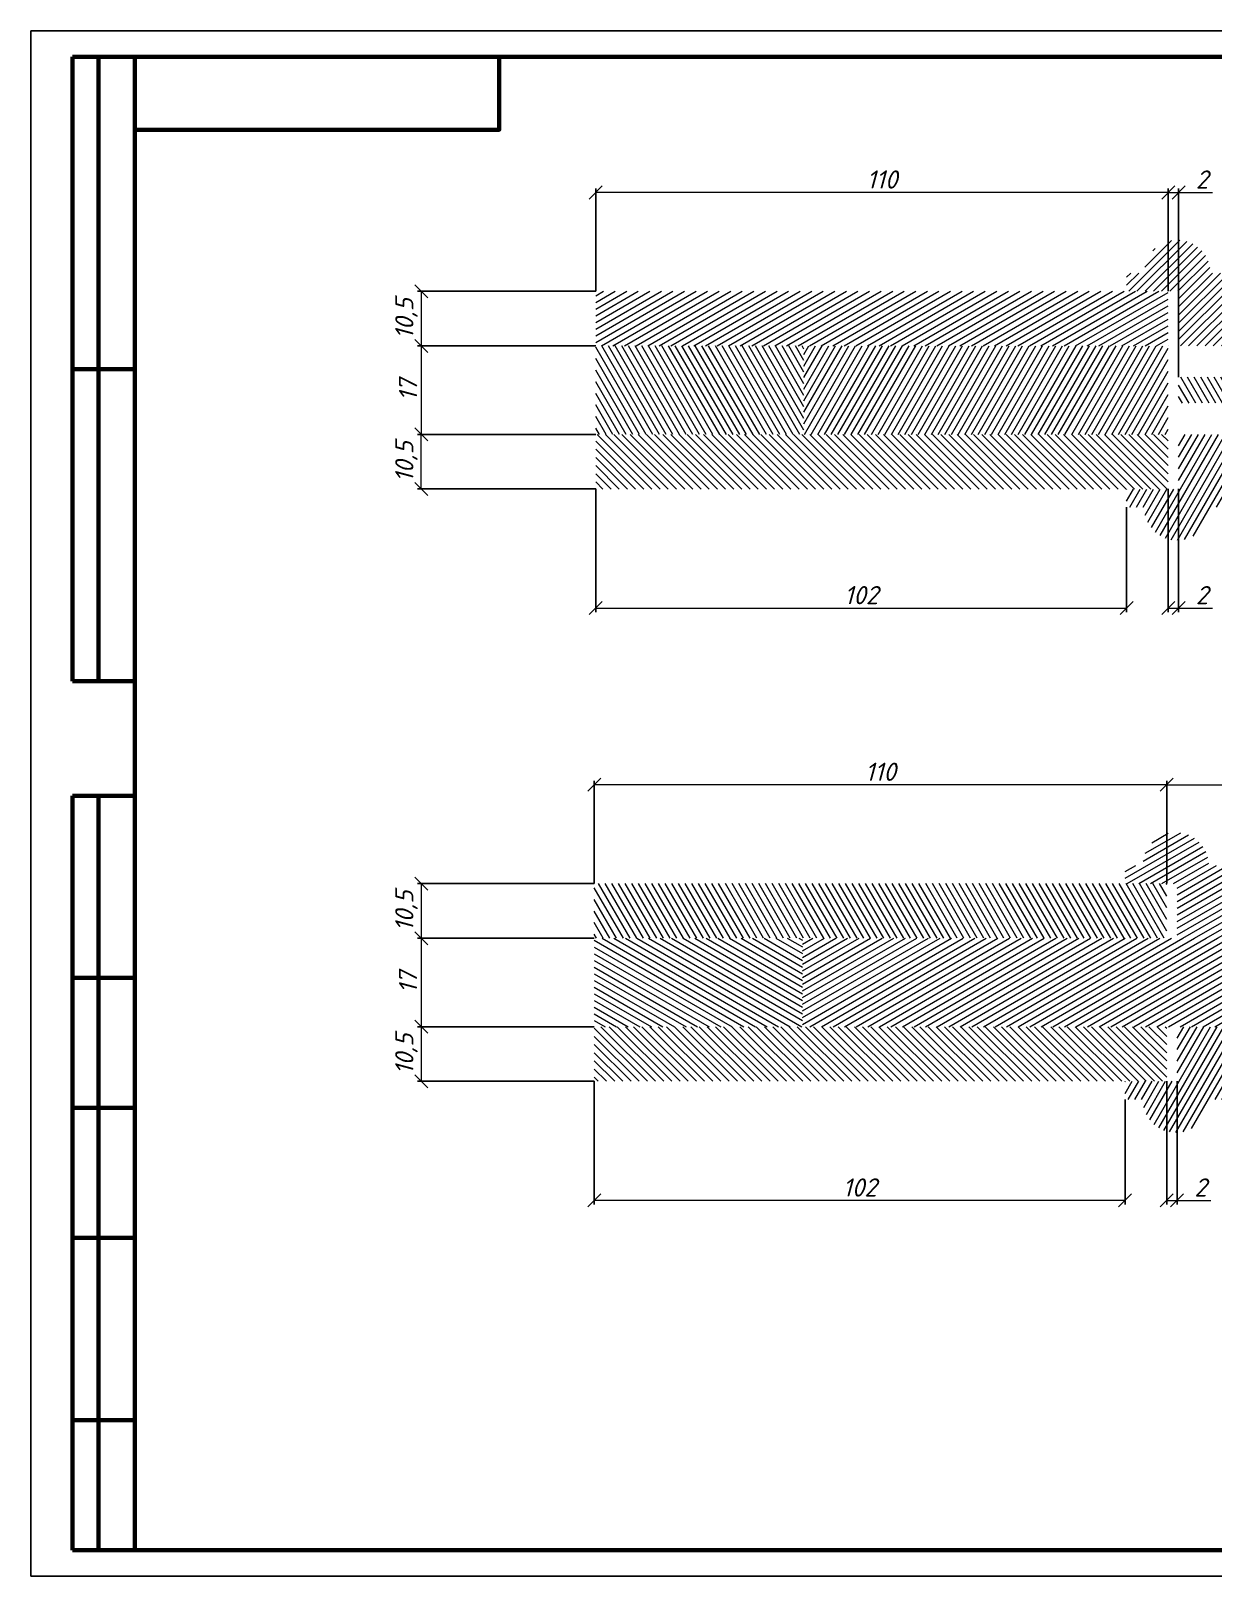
# Paper-space layout 'Лист1' of a CAD drawing. Header units: millimetres. Extents: x 0 to 420, y -322 to 297.
# Drawn here: x 0 to 227.2, y -322 to -25 of the extents above; entities that cross this region are included whole.
import ezdxf

# ---------------------------------------------------------------- set-up
doc = ezdxf.new("R2010")
doc.units = ezdxf.units.MM
doc.layers.add('MD_Штриховка', color=4, linetype='Continuous', lineweight=13)
doc.layers.add('слой служебный РАЗМЕРЫ', color=7, linetype='Continuous', lineweight=18)
doc.layers.add('слой служебный ШТАМП', color=4, linetype='Continuous')
doc.styles.add('ЕСКД', font='isocpeui.ttf', dxfattribs={"height": 3.5})
doc.dimstyles.new('ЕСКД', dxfattribs={"dimtxt": 3.5, "dimasz": 2.5, "dimexe": 0.75, "dimexo": 0, "dimgap": 0.75, "dimtad": 1, "dimtxsty": 'ЕСКД', "dimblk": 'OBLIQUE', "dimcen": 2.5, "dimclrd": 256, "dimclre": 256, "dimclrt": 256, "dimadec": 0, "dimazin": 0, "dimtfac": 1, "dimtmove": 0, "dimatfit": 3, "dimfxl": 1, "dimlwd": -1, "dimarcsym": 0})

# ---------------------------------------------------------------- blocks, each defined once
blk = doc.blocks.new('_Oblique')
at = {"color": 0, "linetype": 'ByBlock', "lineweight": -2}
blk.add_line((-0.5, -0.5), (0.5, 0.5), dxfattribs=at)
blk = doc.blocks.new('*D47')
at = {"layer": 'Defpoints', "color": 0, "transparency": 16777216}
for p in [(108.55, -75.05), (75.01, -85.55), (108.55, -85.55)]:
    blk.add_point(p, dxfattribs=at)
at = {"layer": 'слой служебный РАЗМЕРЫ', "lineweight": -2, "transparency": 16777216}
for p, q in [((108.55, -75.05), (74.26, -75.05)), ((108.55, -85.55), (74.26, -85.55))]:
    blk.add_line(p, q, dxfattribs=at)
at = {"layer": 'слой служебный РАЗМЕРЫ', "transparency": 16777216}
blk.add_line((75.01, -75.05), (75.01, -85.55), dxfattribs=at)
at = {"layer": 'слой служебный РАЗМЕРЫ', "transparency": 16777216, "xscale": 2.5, "yscale": 2.5, "zscale": 2.5}
for p, rotation in [((75.01, -75.05), 90), ((75.01, -85.55), 270)]:
    blk.add_blockref('_Oblique', p, dxfattribs=dict(at, rotation=rotation))
at = {"layer": 'слой служебный РАЗМЕРЫ', "transparency": 16777216, "insert": (72.16, -80.3), "char_height": 3.5, "attachment_point": 5, "rotation": 90, "style": 'ЕСКД'}
blk.add_mtext('10,5', dxfattribs=at)
blk = doc.blocks.new('*D48')
at = {"layer": 'Defpoints', "color": 0, "transparency": 16777216}
for p in [(75.01, -102.55), (108.55, -102.55), (108.55, -113.05)]:
    blk.add_point(p, dxfattribs=at)
at = {"layer": 'слой служебный РАЗМЕРЫ', "lineweight": -2, "transparency": 16777216}
for p, q in [((108.55, -102.55), (74.26, -102.55)), ((108.55, -113.05), (74.26, -113.05))]:
    blk.add_line(p, q, dxfattribs=at)
at = {"layer": 'слой служебный РАЗМЕРЫ', "transparency": 16777216}
blk.add_line((75.01, -113.05), (75.01, -102.55), dxfattribs=at)
at = {"layer": 'слой служебный РАЗМЕРЫ', "transparency": 16777216, "xscale": 2.5, "yscale": 2.5, "zscale": 2.5}
for p, rotation in [((75.01, -102.55), 90), ((75.01, -113.05), 270)]:
    blk.add_blockref('_Oblique', p, dxfattribs=dict(at, rotation=rotation))
at = {"layer": 'слой служебный РАЗМЕРЫ', "transparency": 16777216, "insert": (72.16, -107.8), "char_height": 3.5, "attachment_point": 5, "rotation": 90, "style": 'ЕСКД'}
blk.add_mtext('10,5', dxfattribs=at)
blk = doc.blocks.new('*D49')
at = {"layer": 'Defpoints', "color": 0, "transparency": 16777216}
for p in [(108.55, -85.55), (75.01, -102.55), (108.55, -102.55)]:
    blk.add_point(p, dxfattribs=at)
at = {"layer": 'слой служебный РАЗМЕРЫ', "lineweight": -2, "transparency": 16777216}
for p, q in [((108.55, -85.55), (74.26, -85.55)), ((108.55, -102.55), (74.26, -102.55))]:
    blk.add_line(p, q, dxfattribs=at)
at = {"layer": 'слой служебный РАЗМЕРЫ', "transparency": 16777216}
blk.add_line((75.01, -85.55), (75.01, -102.55), dxfattribs=at)
at = {"layer": 'слой служебный РАЗМЕРЫ', "transparency": 16777216, "xscale": 2.5, "yscale": 2.5, "zscale": 2.5}
for p, rotation in [((75.01, -85.55), 90), ((75.01, -102.55), 270)]:
    blk.add_blockref('_Oblique', p, dxfattribs=dict(at, rotation=rotation))
at = {"layer": 'слой служебный РАЗМЕРЫ', "transparency": 16777216, "insert": (72.48, -94.05), "char_height": 3.5, "attachment_point": 5, "rotation": 90, "style": 'ЕСКД'}
blk.add_mtext('17', dxfattribs=at)
blk = doc.blocks.new('*D50')
at = {"layer": 'Defpoints', "color": 0, "transparency": 16777216}
for p in [(108.26, -188.9), (75.01, -199.4), (108.26, -199.4)]:
    blk.add_point(p, dxfattribs=at)
at = {"layer": 'слой служебный РАЗМЕРЫ', "lineweight": -2, "transparency": 16777216}
for p, q in [((108.26, -188.9), (74.26, -188.9)), ((108.26, -199.4), (74.26, -199.4))]:
    blk.add_line(p, q, dxfattribs=at)
at = {"layer": 'слой служебный РАЗМЕРЫ', "transparency": 16777216}
blk.add_line((75.01, -188.9), (75.01, -199.4), dxfattribs=at)
at = {"layer": 'слой служебный РАЗМЕРЫ', "transparency": 16777216, "xscale": 2.5, "yscale": 2.5, "zscale": 2.5}
for p, rotation in [((75.01, -188.9), 90), ((75.01, -199.4), 270)]:
    blk.add_blockref('_Oblique', p, dxfattribs=dict(at, rotation=rotation))
at = {"layer": 'слой служебный РАЗМЕРЫ', "transparency": 16777216, "insert": (72.16, -194.15), "char_height": 3.5, "attachment_point": 5, "rotation": 90, "style": 'ЕСКД'}
blk.add_mtext('10,5', dxfattribs=at)
blk = doc.blocks.new('*D51')
at = {"layer": 'Defpoints', "color": 0, "transparency": 16777216}
for p in [(108.26, -199.4), (75.01, -216.4), (108.26, -216.4)]:
    blk.add_point(p, dxfattribs=at)
at = {"layer": 'слой служебный РАЗМЕРЫ', "lineweight": -2, "transparency": 16777216}
for p, q in [((108.26, -199.4), (74.26, -199.4)), ((108.26, -216.4), (74.26, -216.4))]:
    blk.add_line(p, q, dxfattribs=at)
at = {"layer": 'слой служебный РАЗМЕРЫ', "transparency": 16777216}
blk.add_line((75.01, -199.4), (75.01, -216.4), dxfattribs=at)
at = {"layer": 'слой служебный РАЗМЕРЫ', "transparency": 16777216, "xscale": 2.5, "yscale": 2.5, "zscale": 2.5}
for p, rotation in [((75.01, -199.4), 90), ((75.01, -216.4), 270)]:
    blk.add_blockref('_Oblique', p, dxfattribs=dict(at, rotation=rotation))
at = {"layer": 'слой служебный РАЗМЕРЫ', "transparency": 16777216, "insert": (72.48, -207.9), "char_height": 3.5, "attachment_point": 5, "rotation": 90, "style": 'ЕСКД'}
blk.add_mtext('17', dxfattribs=at)
blk = doc.blocks.new('*D52')
at = {"layer": 'Defpoints', "color": 0, "transparency": 16777216}
for p in [(108.26, -216.4), (75.01, -226.9), (108.26, -226.9)]:
    blk.add_point(p, dxfattribs=at)
at = {"layer": 'слой служебный РАЗМЕРЫ', "lineweight": -2, "transparency": 16777216}
for p, q in [((108.26, -216.4), (74.26, -216.4)), ((108.26, -226.9), (74.26, -226.9))]:
    blk.add_line(p, q, dxfattribs=at)
at = {"layer": 'слой служебный РАЗМЕРЫ', "transparency": 16777216}
blk.add_line((75.01, -216.4), (75.01, -226.9), dxfattribs=at)
at = {"layer": 'слой служебный РАЗМЕРЫ', "transparency": 16777216, "xscale": 2.5, "yscale": 2.5, "zscale": 2.5}
for p, rotation in [((75.01, -216.4), 90), ((75.01, -226.9), 270)]:
    blk.add_blockref('_Oblique', p, dxfattribs=dict(at, rotation=rotation))
at = {"layer": 'слой служебный РАЗМЕРЫ', "transparency": 16777216, "insert": (72.16, -221.65), "char_height": 3.5, "attachment_point": 5, "rotation": 90, "style": 'ЕСКД'}
blk.add_mtext('10,5', dxfattribs=at)
blk = doc.blocks.new('*D53')
at = {"layer": 'Defpoints', "color": 0, "transparency": 16777216}
for p in [(108.26, -226.9), (210.26, -230.4), (108.26, -249.8)]:
    blk.add_point(p, dxfattribs=at)
at = {"layer": 'слой служебный РАЗМЕРЫ', "lineweight": -2, "transparency": 16777216}
for p, q in [((108.26, -226.9), (108.26, -250.55)), ((210.26, -230.4), (210.26, -250.55))]:
    blk.add_line(p, q, dxfattribs=at)
at = {"layer": 'слой служебный РАЗМЕРЫ', "transparency": 16777216}
blk.add_line((210.26, -249.8), (108.26, -249.8), dxfattribs=at)
at = {"layer": 'слой служебный РАЗМЕРЫ', "transparency": 16777216, "xscale": 2.5, "yscale": 2.5, "zscale": 2.5, "rotation": 180}
blk.add_blockref('_Oblique', (108.26, -249.8), dxfattribs=at)
at = {"layer": 'слой служебный РАЗМЕРЫ', "transparency": 16777216, "xscale": 2.5, "yscale": 2.5, "zscale": 2.5}
blk.add_blockref('_Oblique', (210.26, -249.8), dxfattribs=at)
at = {"layer": 'слой служебный РАЗМЕРЫ', "transparency": 16777216, "insert": (159.26, -247.3), "char_height": 3.5, "attachment_point": 5, "style": 'ЕСКД'}
blk.add_mtext('102', dxfattribs=at)
blk = doc.blocks.new('*D54')
at = {"layer": 'Defpoints', "color": 0, "transparency": 16777216}
for p in [(218.26, -226.9), (220.26, -226.9), (220.26, -249.8)]:
    blk.add_point(p, dxfattribs=at)
at = {"layer": 'слой служебный РАЗМЕРЫ', "lineweight": -2, "transparency": 16777216}
for p, q in [((218.26, -226.9), (218.26, -250.55)), ((220.26, -226.9), (220.26, -250.55))]:
    blk.add_line(p, q, dxfattribs=at)
at = {"layer": 'слой служебный РАЗМЕРЫ', "transparency": 16777216}
for p, q in [((218.26, -249.8), (220.26, -249.8)), ((220.26, -249.8), (226.74, -249.8))]:
    blk.add_line(p, q, dxfattribs=at)
at = {"layer": 'слой служебный РАЗМЕРЫ', "transparency": 16777216, "xscale": 2.5, "yscale": 2.5, "zscale": 2.5, "rotation": 180}
blk.add_blockref('_Oblique', (218.26, -249.8), dxfattribs=at)
at = {"layer": 'слой служебный РАЗМЕРЫ', "transparency": 16777216, "xscale": 2.5, "yscale": 2.5, "zscale": 2.5}
blk.add_blockref('_Oblique', (220.26, -249.8), dxfattribs=at)
at = {"layer": 'слой служебный РАЗМЕРЫ', "transparency": 16777216, "insert": (224.75, -247.3), "char_height": 3.5, "attachment_point": 5, "style": 'ЕСКД'}
blk.add_mtext('2', dxfattribs=at)
blk = doc.blocks.new('*D56')
at = {"layer": 'Defpoints', "color": 0, "transparency": 16777216}
for p in [(273.26, -169.9), (218.26, -188.9), (273.26, -195.4)]:
    blk.add_point(p, dxfattribs=at)
at = {"layer": 'слой служебный РАЗМЕРЫ', "lineweight": -2, "transparency": 16777216}
for p, q in [((218.26, -188.9), (218.26, -169.15)), ((273.26, -195.4), (273.26, -169.15))]:
    blk.add_line(p, q, dxfattribs=at)
at = {"layer": 'слой служебный РАЗМЕРЫ', "transparency": 16777216}
blk.add_line((218.26, -169.9), (273.26, -169.9), dxfattribs=at)
at = {"layer": 'слой служебный РАЗМЕРЫ', "transparency": 16777216, "xscale": 2.5, "yscale": 2.5, "zscale": 2.5, "rotation": 180}
blk.add_blockref('_Oblique', (218.26, -169.9), dxfattribs=at)
at = {"layer": 'слой служебный РАЗМЕРЫ', "transparency": 16777216, "xscale": 2.5, "yscale": 2.5, "zscale": 2.5}
blk.add_blockref('_Oblique', (273.26, -169.9), dxfattribs=at)
at = {"layer": 'слой служебный РАЗМЕРЫ', "transparency": 16777216, "insert": (245.76, -167.4), "char_height": 3.5, "attachment_point": 5, "style": 'ЕСКД'}
blk.add_mtext('55', dxfattribs=at)
blk = doc.blocks.new('*D59')
at = {"layer": 'Defpoints', "color": 0, "transparency": 16777216}
for p in [(108.26, -169.9), (108.26, -188.9), (218.26, -188.9)]:
    blk.add_point(p, dxfattribs=at)
at = {"layer": 'слой служебный РАЗМЕРЫ', "lineweight": -2, "transparency": 16777216}
for p, q in [((108.26, -188.9), (108.26, -169.15)), ((218.26, -188.9), (218.26, -169.15))]:
    blk.add_line(p, q, dxfattribs=at)
at = {"layer": 'слой служебный РАЗМЕРЫ', "transparency": 16777216}
blk.add_line((218.26, -169.9), (108.26, -169.9), dxfattribs=at)
at = {"layer": 'слой служебный РАЗМЕРЫ', "transparency": 16777216, "xscale": 2.5, "yscale": 2.5, "zscale": 2.5, "rotation": 180}
blk.add_blockref('_Oblique', (108.26, -169.9), dxfattribs=at)
at = {"layer": 'слой служебный РАЗМЕРЫ', "transparency": 16777216, "xscale": 2.5, "yscale": 2.5, "zscale": 2.5}
blk.add_blockref('_Oblique', (218.26, -169.9), dxfattribs=at)
at = {"layer": 'слой служебный РАЗМЕРЫ', "transparency": 16777216, "insert": (163.26, -167.4), "char_height": 3.5, "attachment_point": 5, "style": 'ЕСКД'}
blk.add_mtext('110', dxfattribs=at)
blk = doc.blocks.new('*D60')
at = {"layer": 'Defpoints', "color": 0, "transparency": 16777216}
for p in [(108.55, -56.06), (108.55, -75.05), (218.55, -75.05)]:
    blk.add_point(p, dxfattribs=at)
at = {"layer": 'слой служебный РАЗМЕРЫ', "lineweight": -2, "transparency": 16777216}
for p, q in [((108.55, -75.05), (108.55, -55.31)), ((218.55, -75.05), (218.55, -55.31))]:
    blk.add_line(p, q, dxfattribs=at)
at = {"layer": 'слой служебный РАЗМЕРЫ', "transparency": 16777216}
blk.add_line((218.55, -56.06), (108.55, -56.06), dxfattribs=at)
at = {"layer": 'слой служебный РАЗМЕРЫ', "transparency": 16777216, "xscale": 2.5, "yscale": 2.5, "zscale": 2.5, "rotation": 180}
blk.add_blockref('_Oblique', (108.55, -56.06), dxfattribs=at)
at = {"layer": 'слой служебный РАЗМЕРЫ', "transparency": 16777216, "xscale": 2.5, "yscale": 2.5, "zscale": 2.5}
blk.add_blockref('_Oblique', (218.55, -56.06), dxfattribs=at)
at = {"layer": 'слой служебный РАЗМЕРЫ', "transparency": 16777216, "insert": (163.55, -53.56), "char_height": 3.5, "attachment_point": 5, "style": 'ЕСКД'}
blk.add_mtext('110', dxfattribs=at)
blk = doc.blocks.new('*D82')
at = {"layer": 'Defpoints', "color": 0, "transparency": 16777216}
for p in [(220.55, -56.06), (218.55, -75.05), (220.55, -91.55)]:
    blk.add_point(p, dxfattribs=at)
at = {"layer": 'слой служебный РАЗМЕРЫ', "lineweight": -2, "transparency": 16777216}
for p, q in [((218.55, -75.05), (218.55, -55.31)), ((220.55, -91.55), (220.55, -55.31))]:
    blk.add_line(p, q, dxfattribs=at)
at = {"layer": 'слой служебный РАЗМЕРЫ', "transparency": 16777216}
for p, q in [((218.55, -56.06), (220.55, -56.06)), ((220.55, -56.06), (227.03, -56.06))]:
    blk.add_line(p, q, dxfattribs=at)
at = {"layer": 'слой служебный РАЗМЕРЫ', "transparency": 16777216, "xscale": 2.5, "yscale": 2.5, "zscale": 2.5, "rotation": 180}
blk.add_blockref('_Oblique', (218.55, -56.06), dxfattribs=at)
at = {"layer": 'слой служебный РАЗМЕРЫ', "transparency": 16777216, "xscale": 2.5, "yscale": 2.5, "zscale": 2.5}
blk.add_blockref('_Oblique', (220.55, -56.06), dxfattribs=at)
at = {"layer": 'слой служебный РАЗМЕРЫ', "transparency": 16777216, "insert": (225.04, -53.56), "char_height": 3.5, "attachment_point": 5, "style": 'ЕСКД'}
blk.add_mtext('2', dxfattribs=at)
blk = doc.blocks.new('*D84')
at = {"layer": 'Defpoints', "color": 0, "transparency": 16777216}
for p in [(108.55, -113.05), (210.55, -116.56), (210.55, -135.95)]:
    blk.add_point(p, dxfattribs=at)
at = {"layer": 'слой служебный РАЗМЕРЫ', "lineweight": -2, "transparency": 16777216}
for p, q in [((108.55, -113.05), (108.55, -136.7)), ((210.55, -116.56), (210.55, -136.7))]:
    blk.add_line(p, q, dxfattribs=at)
at = {"layer": 'слой служебный РАЗМЕРЫ', "transparency": 16777216}
blk.add_line((108.55, -135.95), (210.55, -135.95), dxfattribs=at)
at = {"layer": 'слой служебный РАЗМЕРЫ', "transparency": 16777216, "xscale": 2.5, "yscale": 2.5, "zscale": 2.5, "rotation": 180}
blk.add_blockref('_Oblique', (108.55, -135.95), dxfattribs=at)
at = {"layer": 'слой служебный РАЗМЕРЫ', "transparency": 16777216, "xscale": 2.5, "yscale": 2.5, "zscale": 2.5}
blk.add_blockref('_Oblique', (210.55, -135.95), dxfattribs=at)
at = {"layer": 'слой служебный РАЗМЕРЫ', "transparency": 16777216, "insert": (159.55, -133.45), "char_height": 3.5, "attachment_point": 5, "style": 'ЕСКД'}
blk.add_mtext('102', dxfattribs=at)
blk = doc.blocks.new('*D85')
at = {"layer": 'Defpoints', "color": 0, "transparency": 16777216}
for p in [(218.55, -113.05), (220.55, -113.05), (220.55, -135.95)]:
    blk.add_point(p, dxfattribs=at)
at = {"layer": 'слой служебный РАЗМЕРЫ', "lineweight": -2, "transparency": 16777216}
for p, q in [((218.55, -113.05), (218.55, -136.7)), ((220.55, -113.05), (220.55, -136.7))]:
    blk.add_line(p, q, dxfattribs=at)
at = {"layer": 'слой служебный РАЗМЕРЫ', "transparency": 16777216}
for p, q in [((218.55, -135.95), (220.55, -135.95)), ((220.55, -135.95), (227.03, -135.95))]:
    blk.add_line(p, q, dxfattribs=at)
at = {"layer": 'слой служебный РАЗМЕРЫ', "transparency": 16777216, "xscale": 2.5, "yscale": 2.5, "zscale": 2.5, "rotation": 180}
blk.add_blockref('_Oblique', (218.55, -135.95), dxfattribs=at)
at = {"layer": 'слой служебный РАЗМЕРЫ', "transparency": 16777216, "xscale": 2.5, "yscale": 2.5, "zscale": 2.5}
blk.add_blockref('_Oblique', (220.55, -135.95), dxfattribs=at)
at = {"layer": 'слой служебный РАЗМЕРЫ', "transparency": 16777216, "insert": (225.04, -133.45), "char_height": 3.5, "attachment_point": 5, "style": 'ЕСКД'}
blk.add_mtext('2', dxfattribs=at)

psp = doc.layouts.new('Лист1')

# ---------------------------------------------------------------- hatches: boundary and pattern name
at = {"layer": 'MD_Штриховка'}
h = psp.add_hatch(dxfattribs=at)
h.set_pattern_fill('ANSI31', color=256, scale=0.35, style=0)
edge = h.paths.add_edge_path(flags=0)
edge.add_ellipse((238.54741, -71.54919), major_axis=(0, -8.5), ratio=1, start_angle=270, end_angle=360, ccw=False)
edge.add_line((230.04741, -71.54919), (226.64741, -71.54919))
edge.add_ellipse((220.29741, -71.54919), major_axis=(6.35, 0), ratio=1, start_angle=0, end_angle=180)
edge.add_line((213.94741, -71.54919), (210.54741, -71.54919))
edge.add_line((210.54741, -71.54919), (210.54741, -75.05281))
edge.add_line((210.54741, -75.05281), (218.54741, -75.05281))
edge.add_line((218.54741, -75.05281), (220.54741, -75.05281))
edge.add_line((220.54741, -75.05281), (220.54741, -85.55281))
edge.add_line((220.54741, -85.55281), (228.54741, -85.55281))
edge.add_line((228.54741, -85.55281), (238.54741, -85.55281))
edge.add_line((238.54741, -85.55281), (238.54741, -80.04919))
h = psp.add_hatch(dxfattribs=at)
h.set_pattern_fill('ANSI31', color=256, scale=0.35, angle=-15, style=0)
h.paths.add_polyline_path([(108.54741, -75.05281), (108.54741, -85.55281), (148.54741, -85.55281), (218.54741, -85.55281), (218.54741, -75.05281), (210.54741, -75.05281)], flags=0)
h = psp.add_hatch(dxfattribs=at)
h.set_pattern_fill('ANSI31', color=256, scale=0.35, angle=75, style=0)
h.paths.add_polyline_path([(148.54741, -102.55281), (148.54741, -85.55281), (108.54741, -85.55281), (108.54741, -102.55281)], flags=0)
h = psp.add_hatch(dxfattribs=at)
h.set_pattern_fill('ANSI31', color=256, scale=0.35, angle=15, style=0)
h.paths.add_polyline_path([(218.54741, -102.55281), (218.54741, -85.55281), (148.54741, -85.55281), (148.54741, -102.55281)], flags=0)
h = psp.add_hatch(dxfattribs=at)
h.set_pattern_fill('ANSI31', color=256, scale=0.35, angle=75, style=0)
h.paths.add_polyline_path([(297.59409, -96.55281), (297.59409, -91.55281), (228.54741, -91.55281), (220.54741, -91.55281), (220.54741, -96.55281), (228.54741, -96.55281)], flags=0)
h = psp.add_hatch(dxfattribs=at)
h.set_pattern_fill('ANSI31', color=256, scale=0.35, angle=90, style=0)
h.paths.add_polyline_path([(108.54741, -102.55281), (108.54741, -113.05281), (210.54741, -113.05281), (218.54741, -113.05281), (218.54741, -102.55281), (148.54741, -102.55281)], flags=0)
h = psp.add_hatch(dxfattribs=at)
h.set_pattern_fill('ANSI31', color=256, scale=0.35, angle=15, style=0)
edge = h.paths.add_edge_path(flags=0)
edge.add_line((210.54741, -116.55642), (213.94741, -116.55642))
edge.add_ellipse((220.29741, -116.55642), major_axis=(-6.35, 0), ratio=1, start_angle=360, end_angle=540)
edge.add_line((226.64741, -116.55642), (230.04741, -116.55642))
edge.add_ellipse((238.54741, -116.55642), major_axis=(-8.5, 0), ratio=1, start_angle=-90, end_angle=0, ccw=False)
edge.add_line((238.54741, -108.05642), (238.54741, -102.55281))
edge.add_line((238.54741, -102.55281), (228.54741, -102.55281))
edge.add_line((228.54741, -102.55281), (220.54741, -102.55281))
edge.add_line((220.54741, -102.55281), (220.54741, -113.05281))
edge.add_line((220.54741, -113.05281), (218.54741, -113.05281))
edge.add_line((218.54741, -113.05281), (210.54741, -113.05281))
edge.add_line((210.54741, -113.05281), (210.54741, -116.55642))
h = psp.add_hatch(dxfattribs=at)
h.set_pattern_fill('ANSI31', color=256, scale=0.35, angle=-15, style=0)
edge = h.paths.add_edge_path(flags=0)
edge.add_line((220.25649, -188.89615), (220.25649, -199.39615))
edge.add_line((220.25649, -199.39615), (238.25649, -199.39615))
edge.add_line((238.25649, -199.39615), (238.25649, -193.89254))
edge.add_ellipse((238.25649, -185.39254), major_axis=(0, -8.5), ratio=1, start_angle=-90, end_angle=0, ccw=False)
edge.add_line((229.75649, -185.39254), (226.35649, -185.39254))
edge.add_ellipse((220.00649, -185.39254), major_axis=(6.35, 0), ratio=1, start_angle=360, end_angle=540)
edge.add_line((213.65649, -185.39254), (210.25649, -185.39254))
edge.add_line((210.25649, -185.39254), (210.25649, -188.89615))
edge.add_line((210.25649, -188.89615), (218.25649, -188.89615))
edge.add_line((218.25649, -188.89615), (220.25649, -188.89615))
h = psp.add_hatch(dxfattribs=at)
h.set_pattern_fill('ANSI31', color=256, scale=0.35, angle=75, style=0)
h.paths.add_polyline_path([(108.25649, -188.89615), (108.25649, -199.39615), (148.25649, -199.39615), (218.25649, -199.39615), (218.25649, -188.89615), (210.25649, -188.89615)], flags=0)
h = psp.add_hatch(dxfattribs=at)
h.set_pattern_fill('ANSI31', color=256, scale=0.35, angle=105, style=0)
h.paths.add_polyline_path([(148.25649, -216.39615), (148.25649, -199.39615), (108.25649, -199.39615), (108.25649, -216.39615)], flags=0)
h = psp.add_hatch(dxfattribs=at)
h.set_pattern_fill('ANSI31', color=256, scale=0.35, angle=-15, style=0)
h.paths.add_polyline_path([(297.30317, -216.39615), (297.30317, -199.39615), (273.25649, -199.39615), (238.25649, -199.39615), (220.25649, -199.39615), (218.25649, -199.39615), (148.25649, -199.39615), (148.25649, -216.39615), (218.25649, -216.39615), (220.25649, -216.39615), (238.25649, -216.39615), (273.25649, -216.39615)], flags=0)
h = psp.add_hatch(dxfattribs=at)
h.set_pattern_fill('ANSI31', color=256, scale=0.35, angle=90, style=0)
h.paths.add_polyline_path([(108.25649, -216.39615), (108.25649, -226.89615), (210.25649, -226.89615), (218.25649, -226.89615), (218.25649, -216.39615), (148.25649, -216.39615)], flags=0)
h = psp.add_hatch(dxfattribs=at)
h.set_pattern_fill('ANSI31', color=256, scale=0.35, angle=15, style=0)
edge = h.paths.add_edge_path(flags=0)
edge.add_line((220.25649, -216.39615), (220.25649, -226.89615))
edge.add_line((220.25649, -226.89615), (218.25649, -226.89615))
edge.add_line((218.25649, -226.89615), (210.25649, -226.89615))
edge.add_line((210.25649, -226.89615), (210.25649, -230.39977))
edge.add_line((210.25649, -230.39977), (213.65649, -230.39977))
edge.add_ellipse((220.00649, -230.39977), major_axis=(-6.35, 0), ratio=1, start_angle=360, end_angle=540)
edge.add_line((226.35649, -230.39977), (229.75649, -230.39977))
edge.add_ellipse((238.25649, -230.39977), major_axis=(-8.5, 0), ratio=1, start_angle=-90, end_angle=0, ccw=False)
edge.add_line((238.25649, -221.89977), (238.25649, -216.39615))
edge.add_line((238.25649, -216.39615), (220.25649, -216.39615))

# ---------------------------------------------------------------- linework, layer by layer
at = {"layer": 'слой служебный ШТАМП', "lineweight": 60}
for p, q in [((8, -150), (8, -30)), ((8, -30), (20, -30)), ((13, -150), (13, -30)), ((8, -90), (20, -90)), ((8, -150), (20, -150)), ((8, -317), (8, -172)), ((20, -172), (8, -172)), ((13, -317), (13, -172)), ((20, -207), (8, -207)), ((20, -232), (8, -232)), ((20, -257), (8, -257)), ((20, -292), (8, -292)), ((20, -317), (8, -317))]:
    psp.add_line(p, q, dxfattribs=at)
at = {"layer": 'слой служебный ШТАМП', "lineweight": 25}
psp.add_lwpolyline([(420, -322), (420, -25), (0, -25), (0, -322)], close=True, dxfattribs=at)
at = {"layer": 'слой служебный ШТАМП', "lineweight": 60}
psp.add_lwpolyline([(415, -317), (415, -30), (20, -30), (20, -317)], close=True, dxfattribs=at)
psp.add_lwpolyline([(20, -44), (90, -44), (90, -30)], dxfattribs=at)

# ---------------------------------------------------------------- dimensions: what is measured, and where the dimension line sits
at = {"layer": 'слой служебный РАЗМЕРЫ'}
for base, p1, p2, angle, picture, middle in [((108.54741, -56.05932), (218.54741, -75.05281), (108.54741, -75.05281), 180, '*D60', (163.54741, -53.55932)), ((220.54741, -56.05932), (218.54741, -75.05281), (220.54741, -91.55281), 180, '*D82', (225.03965, -53.55932)), ((75.00615, -85.55281), (108.54741, -75.05281), (108.54741, -85.55281), 270, '*D47', (72.15615, -80.30281)), ((75.00615, -102.55281), (108.54741, -85.55281), (108.54741, -102.55281), 270, '*D49', (72.48361, -94.05281)), ((75.00615, -102.55281), (108.54741, -113.05281), (108.54741, -102.55281), 270, '*D48', (72.15615, -107.80281)), ((108.25649, -169.90267), (218.25649, -188.89615), (108.25649, -188.89615), 180, '*D59', (163.25649, -167.40267)), ((273.25649, -169.90267), (218.25649, -188.89615), (273.25649, -195.3962), 180, '*D56', (245.75649, -167.40267)), ((75.00615, -199.39615), (108.25649, -188.89615), (108.25649, -199.39615), 270, '*D50', (72.15615, -194.14615)), ((75.00615, -216.39615), (108.25649, -199.39615), (108.25649, -216.39615), 270, '*D51', (72.48361, -207.89615)), ((75.00615, -226.89615), (108.25649, -216.39615), (108.25649, -226.89615), 270, '*D52', (72.15615, -221.64615))]:
    dim = psp.add_linear_dim(base=base, p1=p1, p2=p2, angle=angle, dimstyle='ЕСКД', override={"dimlfac": -1}, dxfattribs=at)
    dim.commit()
    dim.dimension.update_dxf_attribs({"geometry": picture, "text_midpoint": middle})
for base, p1, p2, picture, middle in [((210.54741, -135.95434), (108.54741, -113.05281), (210.54741, -116.55642), '*D84', (159.54741, -133.45434)), ((220.54741, -135.95434), (218.54741, -113.05281), (220.54741, -113.05281), '*D85', (225.03965, -133.45434)), ((108.25649, -249.79768), (210.25649, -230.39977), (108.25649, -226.89615), '*D53', (159.25649, -247.29768)), ((220.25649, -249.79768), (218.25649, -226.89615), (220.25649, -226.89615), '*D54', (224.74873, -247.29768))]:
    dim = psp.add_linear_dim(base=base, p1=p1, p2=p2, dimstyle='ЕСКД', override={"dimlfac": -1}, dxfattribs=at)
    dim.commit()
    dim.dimension.update_dxf_attribs({"geometry": picture, "text_midpoint": middle})

doc.saveas('drawing.dxf')
